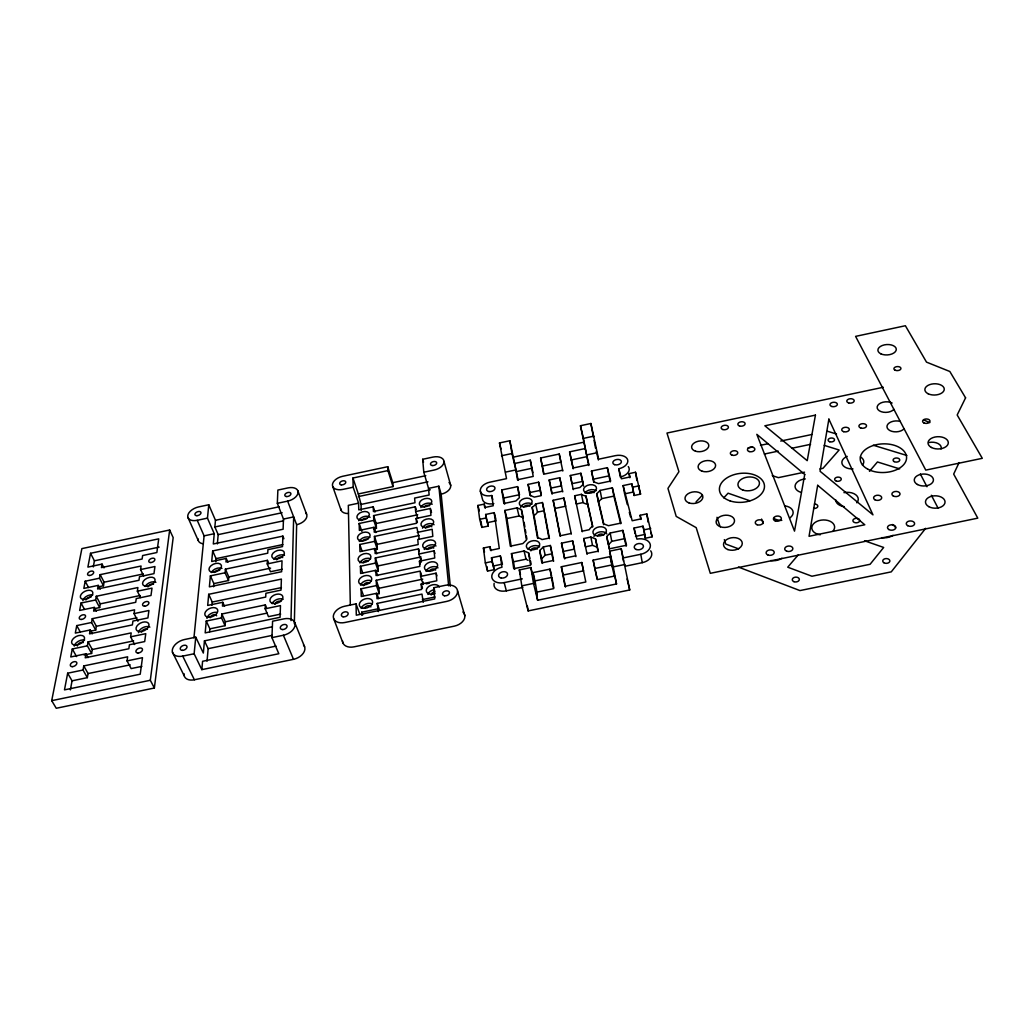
<?xml version="1.0" encoding="UTF-8"?>
<svg xmlns="http://www.w3.org/2000/svg" width="1034" height="1034" viewBox="0 0 1034 1034"><rect width="100%" height="100%" fill="white"/><g stroke="black" fill="none" stroke-linecap="round" stroke-linejoin="round"><path stroke-width="1.5" d="M294.328 623.722L296.642 524.69L287.646 501.128A10.663 6.32 -20 0 0 298.102 492.326A10.663 6.32 -20 0 0 288.059 487.893L277.875 490.064L277.332 503.312L283.471 519.068L283.109 529.24L213.314 543.974L214.245 533.712L207.459 518.137L208.778 504.76L198.644 506.906A10.728 6.217 -22.2 0 0 187.749 515.772A10.728 6.217 -22.2 0 0 197.223 520.309L207.459 518.137M290.968 620.607L293.669 516.91L283.471 519.068M282.877 536.116L282.515 546.585L267.909 549.661L267.741 553.19L225.968 561.979L226.252 558.425L211.712 561.488L212.668 550.928L282.877 536.116L283.898 538.714M271.929 637.629L272.588 621.214L283.923 618.862A11.943 7.781 -22.7 0 1 295.091 624.678A11.943 7.781 -22.7 0 1 283.406 635.251L271.929 637.629L278.818 653.734L201.824 669.644L194.133 653.759L195.762 637.177L184.504 639.529A12.059 7.626 -25.6 0 0 172.29 650.166A12.059 7.626 -25.6 0 0 182.734 656.112L194.379 679.765L293.501 659.317A11.749 7.82 -23 0 0 303.337 653.178A11.749 7.82 -23 0 0 303.492 644.957M280.679 614.106L268.491 616.639L265.169 608.78L265.337 604.916L221.819 614.002L221.509 617.88L225.063 625.686L209.889 628.84L209.631 631.8M282.217 569.269L270.456 571.737L267.25 563.918L267.418 560.325L225.399 569.152L225.115 572.771L228.514 580.526L213.87 583.603L213.599 586.743M225.063 625.686L225.36 621.796L221.819 614.002M228.514 580.526L228.798 576.907L225.399 569.152M222.749 602.292L222.452 606.105L265.712 597.07L265.88 593.283L281.015 590.117L281.39 579.092L208.713 594.304L207.692 605.433L222.749 602.292L224.507 606.183M207.033 661.243L208.144 648.667L204.448 640.86L271.955 626.85M211.97 605.239L212.241 602.059L208.713 594.304M215.809 561.656L216.067 558.631L212.668 550.928M217.36 543.923L218.187 534.63L214.865 526.965L215.473 520.283L208.778 504.76M201.824 669.644L202.586 661.295L275.975 646.108M204.448 640.86L203.336 653.049L195.762 637.177M221.509 617.88L206.257 621.059L205.184 632.873L280.072 617.298L280.472 605.588L265.169 608.78M225.115 572.771L210.393 575.86L209.385 586.86L281.649 571.712L282.023 560.816L267.25 563.918M193.94 637.823L204.099 535.858L197.223 520.309M154.363 688.024L173.169 537.602L169.654 530.003L81.88 548.615L51.7 700.664L56.25 708.264L154.363 688.024L150.318 680.282L169.654 530.003M141.891 666.361L131.137 668.584L127.04 660.894L127.647 656.81L83.767 665.922L83.03 670.019L87.347 677.658L72.057 680.824L70.364 689.911M134.601 644.505L130.607 636.828L131.189 632.898L88.084 641.881L87.386 645.823L91.599 653.449L84.077 655.013M137.949 621.266L134.045 613.601L134.601 609.814L92.259 618.681L91.574 622.494L95.697 630.094L89.79 631.335M140.546 597.562L137.354 591.202L137.897 587.545L96.278 596.282L95.619 599.966L99.652 607.553L95.296 608.457M143.674 575.899L140.559 569.553L141.076 566.025L100.169 574.645L99.535 578.2L103.465 585.774L99.186 586.666M87.347 677.658L88.058 673.561L83.767 665.922M91.599 653.449L92.285 649.507L88.084 641.881M95.697 630.094L96.356 626.281L92.259 618.681M99.652 607.553L100.298 603.869L96.278 596.282M103.465 585.774L104.098 582.207L100.169 574.645M87.386 645.823L72.29 648.977L70.764 656.952L85.951 653.798L85.227 657.818L128.836 648.745L129.431 644.751L144.682 641.571L145.768 633.661L130.607 636.828M91.574 622.494L76.736 625.596L75.314 633.092L90.229 629.977L89.531 633.855L132.365 624.911L132.934 621.059L147.914 617.931L148.935 610.487L134.045 613.601M95.619 599.966L81.04 603.029L79.631 610.461L94.288 607.385L93.616 611.133L135.713 602.305L136.268 598.583L150.99 595.494L151.998 588.126L137.354 591.202M99.535 578.2L85.202 581.224L83.832 588.411L98.243 585.373L97.597 588.992L138.97 580.281L139.5 576.688L153.976 573.637L154.945 566.529L140.559 569.553M102.069 564.112L101.435 567.601L142.123 559.019L142.627 555.542L156.858 552.531L158.732 538.843L90.527 553.293L87.89 567.097L102.069 564.112L104.007 567.886M93.28 566.942L94.417 560.803L90.527 553.293M83.03 670.019L67.662 673.212L64.483 689.872L140.223 674.194L142.485 657.689L127.04 660.894M959.113 462.573L953.671 474.089L977.789 518.15L710.306 573.327L696.192 527.65L676.21 516.405L667.951 488.384L678.924 471.711L666.982 433.052L883.269 387.272M626.216 546.172L624.381 538.714L611.766 541.351L608.315 544.892L606.725 536.568L610.176 533.014L622.856 530.377L626.539 545.241L609.556 548.783L606.725 536.568M620.671 523.734L613.86 496.113L601.685 498.659L598.35 502.007L603.61 524.652M596.76 493.748L603.766 523.889L608.457 525.699L621.059 523.075L612.348 487.841L600.121 490.413L596.76 493.748L598.35 502.007M550.346 545.487L553.125 560.518L541.855 562.858L539.696 550.54L543.289 546.96L550.346 545.487L552.234 553.746L545.215 555.206L541.635 558.774L542.449 563.401M925.701 528.309L891.256 571.867L799.954 590.582L738.405 567.071M798.17 554.974L787.74 567.201L811.923 576.235L870.098 564.28L883.669 547.451L864.54 540.782M869.465 471.336L877.452 461.965L899.619 468.88M723.774 497.858L728.091 493.192L749.818 500.766M696.05 501.917L702.461 495.092M387.711 466.709L342.616 476.299A10.637 6.372 -18.5 0 0 332.418 485.049A10.637 6.372 -18.5 0 0 342.81 489.418L353.176 487.221L352.943 478.018L387.931 470.586L387.711 466.709L392.752 482.697L392.985 486.6L358.32 493.942L361.047 504.424L361.228 510.344M423.798 472.241L422.673 459.277L432.975 457.08A10.637 6.437 -15.8 0 1 443.961 461.358A10.637 6.437 -15.8 0 1 434.215 470.031L423.798 472.241L428.541 488.384L429.136 495.002L414.621 498.078L414.983 502.757L373.429 511.533L373.235 506.815L358.772 509.865L358.591 503.183L353.176 487.221M493.825 503.61A10.676 6.734 -14.4 0 1 482.439 499.073L480.319 491.034A10.728 6.721 -14.4 0 1 489.845 482.18L506.518 478.652L499.487 442.94L509.84 440.743L518.202 480.409M588.773 465.507L580.462 425.724L590.879 423.501L598.634 459.199L615.437 455.645A10.818 6.76 -10.3 0 1 627.703 459.962A10.818 6.76 -10.3 0 1 618.81 468.751L620.271 476.997A10.767 6.773 -10.3 0 0 628.297 466.554M277.332 503.312L287.646 501.128M501.477 455.761L511.959 453.538L509.84 440.743M580.462 425.724L583.409 438.377L593.943 436.141M215.473 520.283L279.258 506.763M392.752 482.697L425.801 475.692M513.717 457.054L583.68 442.216M214.865 526.965L282.127 512.722M358.397 496.566L427.96 481.831M514.79 463.452L530.274 460.169L532.937 472.693M562.599 470.224L543.703 474.218L540.614 457.972L559.239 454.029L560.945 462.146L542.411 466.063L543.819 473.469M573.185 468.803L569.592 451.845L585.154 448.549M204.099 535.858L214.245 533.712M358.591 503.183L348.329 505.355L350.319 604.864M428.541 488.384L438.855 486.2L441.156 494.174L450.32 586.226M505.497 472.111L515.863 469.914L511.959 453.538M583.409 438.377L586.627 454.947L597.07 452.737M94.417 560.803L159.158 547.115M218.187 534.63L283.587 520.8M361.047 504.424L430.286 489.78M516.716 471.504L532.122 468.247M571.259 459.962L586.743 456.692M373.52 528.93L376.428 528.322L373.791 520.399L373.597 515.604L415.293 506.815L416.095 509.465M517.569 486.626L519.404 497.651L515.914 500.973L503.842 503.519L501.787 489.948L517.569 486.626L519.507 494.717L503.804 498.026L504.721 504.075M538.636 482.18L541.131 495.674L534.371 497.096L530.028 495.415L528.103 484.403L538.636 482.18L540.175 488.953M562.496 491.176L551.807 493.425L549.196 479.957L559.743 477.721L561.488 485.877L550.98 488.1L552.156 494.097M583.577 486.148L582.53 481.456L572.009 483.666L570.316 475.498L580.888 473.262L583.331 484.196L579.958 487.505L573.185 488.927M591.474 471.039L607.359 467.678L610.667 481.043L598.505 483.602L594.007 481.947L591.474 471.039L592.792 477.863M375.846 532.588L374.075 527.301L359.367 530.403L359.173 523.475L373.791 520.399M417.684 518.215L415.655 511.572L430.338 508.482L431.514 512.476M376.428 528.322L376.221 523.514L417.723 514.777M104.098 582.207L143.248 573.96M216.067 558.631L282.838 544.569M530.545 495.674L529.99 492.52L540.485 490.31L541.325 494.821M610.344 481.857L608.871 475.911L593.064 479.233L593.787 482.361M748.073 447.929L752.739 446.947M760.507 445.305L768.288 443.676M780.722 441.053L811.819 434.513M374.075 527.301L374.269 532.187L416.547 523.294L416.172 518.448L430.945 515.333L430.338 508.482M495.932 519.43L494.187 512.67L485.644 514.467L488.255 526.06L481.857 527.405L479.686 519.314L477.889 505.458L484.235 504.114L485.308 508.146M629.796 477.76L629.086 473.624L635.509 472.267L640.563 494.123L634.101 495.48L631.774 483.757L623.14 485.579L624.601 493.851L633.196 492.055M764.359 454.042L778.227 451.134M792.096 448.213L810.578 444.336M374.373 549.946L377.332 549.325L374.644 541.364L374.45 536.413L416.87 527.495L419.313 539.102M521.382 509.581L526.435 540.045L522.842 543.574L510.331 546.185L504.889 510.421L517.039 507.875L521.382 509.581L523.346 517.737L519.016 516.005L506.931 518.538L511.21 546.585M542.411 502.537L548.976 538.119L541.971 539.58A11.322 7.484 -13.4 0 0 537.46 537.745L532.122 507.332A10.922 6.98 -13.4 0 0 535.599 503.972L542.411 502.537L544.259 510.706L537.499 512.127A10.87 6.992 -13.4 0 1 534.035 515.488L538.055 538.339M571.117 533.492L560.04 535.806L553.138 500.288L563.892 498.026L565.637 506.221L554.948 508.469L560.363 536.323M592.663 526.939L587.609 504.256A10.922 7.005 -11.2 0 1 583.124 502.55L576.339 503.985L574.645 495.764L581.457 494.33A10.973 6.992 -11.2 0 0 585.968 496.023L592.702 526.203A11.374 7.509 -11 0 0 589.225 529.718L582.194 531.179M376.738 553.836L374.941 548.524L359.974 551.665L359.767 544.491L374.644 541.364M417.245 532.42L432.186 529.279L432.819 536.375L417.788 539.528L418.175 544.556L375.148 553.578L374.941 548.524M479.686 519.314L486.109 517.956L485.644 514.467M631.774 483.757L632.679 487.182L639.18 485.812M377.332 549.325L377.126 544.349L419.339 535.496M100.298 603.869L140.172 595.494M228.798 576.907L270.611 568.131M487.777 522.558L496.281 520.774M375.252 571.699L378.263 571.065L375.536 563.078L375.329 557.946L418.512 548.899L419.352 551.587M804.517 472.176L778.356 477.643L772.269 475.614M819.91 468.945L822.986 468.312L839.13 450.01L824.201 445.357M377.668 575.628L375.833 570.303L360.608 573.482L360.401 566.257L375.536 563.078M421.42 562.057L418.899 554.017L434.112 550.825L434.926 553.513M378.263 571.065L378.043 565.921L421.019 556.938M96.356 626.281L136.94 617.802M212.241 602.059L281.429 587.596M375.833 570.303L376.053 575.537L419.856 566.399L419.455 561.191L434.745 557.998L434.112 550.825M502.149 562.729L500.366 555.917L491.499 557.765L494.187 569.682L487.557 571.065L485.334 562.91L483.408 548.02L489.987 546.65L491.072 550.721M640.834 519.456L640.124 515.281L646.78 513.885L652.105 536.827L645.397 538.223L643.006 526.164L634.049 528.038L635.018 533.609M376.169 594.24L379.232 593.606L376.466 585.593L376.247 580.268L420.218 571.091L420.618 576.39L423.164 584.468L422.958 581.819M528.555 552.854L530.61 565.197L513.743 568.7L511.455 553.604L524.044 550.98L528.555 552.854L529.899 558.334M575.667 555.827L564.396 558.166L561.475 543.173L572.616 540.847L574.387 549.132L563.297 551.432L564.758 558.942M598.208 551.807L597.187 547.219L592.521 545.357L585.477 546.818L583.771 538.52L590.841 537.047L595.532 538.908L598.259 551.135L586.963 553.474M378.638 598.621L376.777 593.27L361.267 596.502L361.047 588.798L376.466 585.593M420.618 576.39L436.102 573.159L436.93 575.86M485.334 562.91L492.003 561.514L491.499 557.765M643.006 526.164L643.988 529.847L650.722 528.439M379.232 593.606L379.013 588.268L422.751 579.156M92.285 649.507L133.644 640.886M225.36 621.796L267.121 613.097M493.683 565.934L502.498 564.099M514.686 569.359L513.536 561.798L526.06 559.187L528.064 560.363M635.509 536.4L644.415 534.539M376.777 593.27L376.996 598.712L421.613 589.432L421.2 584.029L436.787 580.785L436.102 573.159M426.254 583.822L429.33 583.176M356.019 603.869L344.632 606.234A11.891 7.871 -20.7 0 0 333.297 616.755A11.891 7.871 -20.7 0 0 344.878 622.507L446.766 601.387A11.852 7.975 -17 0 0 457.545 590.957A11.852 7.975 -17 0 0 445.227 585.322L433.763 587.713L434.732 598.932L356.303 615.204L356.019 603.869L359.793 614.248M614.571 576.92L611.792 564.965L594.821 568.48L593.128 560.157L610.189 556.602L612.878 568.183L609.608 551.161L621.214 548.744L629.719 589.962L528.141 610.913L521.808 585.839L519.327 569.928L530.869 567.524L534.966 584.326L533.014 572.629L549.998 569.114L551.6 576.003M378.366 611.611L377.19 603.404L421.975 594.111L423.255 602.292M561.333 566.748L581.767 562.509L583.525 570.833L563.194 575.046L561.333 566.748L565.055 586.291L585.813 581.987L581.767 562.509M361.81 615.385L361.719 612.193L377.423 608.936M422.389 599.591L435.017 596.98M500.366 555.917L501.981 567.227A11.516 7.755 -14.8 0 0 491.822 577.269A11.516 7.755 -14.8 0 0 504.178 582.62L522.312 578.859M622.507 558.076L640.796 554.276A11.62 7.794 -9.5 0 0 650.231 544.349A11.62 7.794 -9.5 0 0 636.905 539.141L634.049 528.038M88.058 673.561L130.168 664.836M208.144 648.667L272.175 635.393M537.047 592.96L535.017 580.888L551.923 577.386L553.836 587.932M182.734 656.112L194.133 653.759M521.808 585.839L533.505 583.409L530.869 567.524M609.608 551.161L613.252 566.878L625.027 564.448M494.136 583.331A11.464 7.768 -14.8 0 0 506.337 590.841L522.881 587.415M625.57 566.141L642.243 562.677A11.568 7.807 -9.5 0 0 650.709 550.838M613.252 566.878L616.523 583.952L537.628 600.25L536.284 592.236L553.539 588.669L549.998 569.114M51.7 700.664L150.318 680.282M827.368 431.23L836.545 434.034M873.252 445.227L906.896 455.49M738.625 548.873L725.79 544.078L724.33 539.619M924.163 420.153L929.799 422.596M67.662 673.212L72.057 680.824M72.29 648.977L76.568 656.577M85.951 653.798L88.071 657.611M76.736 625.596L80.238 631.916M90.229 629.977L92.297 633.79M81.04 603.029L84.452 609.336M94.288 607.385L96.317 611.184M85.202 581.224L88.536 587.519M98.243 585.373L100.22 589.16M920.325 473.947L926.955 486.73M931.375 495.26L938.006 508.043M172.432 652.196L184.194 675.784M206.257 621.059L209.889 628.84M210.393 575.86L213.87 583.603M187.904 517.401L198.257 540.549M226.252 558.425L227.932 562.289M265.337 604.916L266.449 607.54M283.406 635.251L293.501 659.317M294.755 622.597L304.578 646.689M267.418 560.325L268.478 562.923M333.698 618.733L342.952 642.993M297.792 490.659L306.594 514.221M761.567 519.068L763.195 523.501M361.719 612.193L362.688 614.855M361.047 588.798L363.425 595.468M332.78 486.639L341.117 510.344M360.401 566.257L362.727 572.888M377.19 603.404L379.53 610.099M359.767 544.491L362.068 551.096M376.247 580.268L379.013 588.268M359.173 523.475L361.874 531.386M375.329 557.946L378.043 565.921M352.943 478.018L358.32 493.942M374.45 536.413L377.126 544.349M373.597 515.604L376.221 523.514M373.235 506.815L374.98 512.076M716.989 517.297L719.923 526.216M387.931 470.586L392.985 486.6M421.2 584.029L422.479 588.075M419.455 561.191L420.295 563.879M420.631 572.435L421.484 575.124M433.763 587.713L434.694 590.711M416.172 518.448L417.4 522.441M457.545 590.905L464.848 615.695M422.673 459.277L423.526 462.198M443.948 461.319L450.721 485.463M638.534 486.575L640.563 494.123M650.916 532.458L652.105 536.827M483.408 548.02L484.507 552.091M477.889 505.458L479.324 510.835M492.003 561.514L494.187 569.682M629.086 473.624L629.977 476.984L621.395 478.781L618.81 468.751M640.124 515.281L641.08 518.887L632.175 520.748L623.14 485.579M504.178 582.62L506.337 590.841M486.109 517.956L488.255 526.06M624.988 495.389L627.341 504.579M629.305 512.244L630.494 516.832M480.319 491.072A10.728 6.721 -14.4 0 0 491.745 495.532L492.791 499.577M511.455 553.604L513.536 561.798M504.889 510.421L506.931 518.538M519.327 569.928L520.477 574.503M501.787 489.948L503.804 498.026M524.044 550.98L526.06 559.187M533.014 572.629L535.017 580.888M517.039 507.875L519.016 516.005M536.284 592.236L536.956 595.002M499.487 442.94L500.973 449.014M533.505 583.409L537.628 600.25M596.256 451.134L598.389 460.001M627.069 578.988L629.719 589.962M539.696 550.54L541.635 558.774M543.289 546.96L545.215 555.206M528.103 484.403L529.99 492.52M532.122 507.332L534.035 515.488M608.677 546.43L609.388 549.481M586.627 454.947L588.889 464.68L573.107 468.001L569.592 451.845M616.523 583.952L614.687 576.016L597.355 579.596L593.128 560.157M535.599 503.972L537.499 512.127M540.614 457.972L542.411 466.063M553.138 500.288L554.948 508.469M561.475 543.173L563.297 551.432M549.196 479.957L550.98 488.1M595.145 569.98L597.109 578.975M570.316 475.498L573.288 489.651M574.645 495.764L582.258 531.747M583.771 538.52L587.079 554.302M559.239 454.029L562.793 471M559.743 477.721L562.716 491.874M563.892 498.026L571.311 534.035M572.616 540.847L575.912 556.628M590.841 537.047L592.521 545.357M581.457 494.33L583.124 502.55M585.968 496.023L587.609 504.256M580.888 473.262L582.53 481.456M595.532 538.908L597.187 547.219M610.189 556.602L611.792 564.965M610.176 533.014L611.766 541.351M600.121 490.413L601.685 498.659M563.194 575.046L565.495 587.079M590.879 423.501L593.503 437.382M594.085 440.471L595.545 448.174M621.214 548.744L623.502 561.152M544.543 512.257L549.429 538.611M552.234 553.746L553.617 561.268M612.348 487.841L613.86 496.113M607.359 467.678L608.871 475.911M622.856 530.377L624.381 538.714M530.274 460.169L533.221 476.428L517.504 479.75L515.863 469.914M640.796 554.276L642.243 562.677M632.679 487.182L634.101 495.48M635.509 472.267L636.905 480.552M643.988 529.847L645.397 538.223M524.109 522.312L524.871 526.888M525.375 529.938L525.879 532.988M526.396 536.039L526.901 539.089M530.558 561.074L531.075 564.163M646.78 513.885L648.163 522.248M527.392 606.144L528.141 610.913M491.745 495.532L493.205 505.755L484.7 507.539L484.235 504.114M494.187 512.67L499.306 548.485L490.491 550.334L489.987 546.65M481.043 521.226L481.857 527.405M486.975 566.593L487.557 571.065M438.855 486.2L448.653 585.813M421.109 558.218L421.316 560.777M415.293 506.815L415.655 511.572M418.512 548.899L418.899 554.017M860.43 456.925A10.986 6.837 -2.9 0 1 862.446 465.106M852.985 468.945A10.986 6.837 -2.9 0 1 842.271 464.305A10.986 6.837 -2.9 0 1 847.208 456.408M893.001 535.315A11.697 7.652 -0.9 0 1 881.731 537.641M892.407 524.509A11.697 7.652 -0.9 0 1 895.625 527.818M781.911 558.244A11.452 7.716 -4.4 0 1 770.731 560.544M814.469 504.101A3.361 2.184 -3.6 0 1 817.791 506.453A3.361 2.184 -3.6 0 1 813.577 508.418M859.293 519.339A3.451 2.249 -2 0 1 856.708 522.79A3.451 2.249 -2 0 1 853.076 519.895A3.451 2.249 -2 0 1 858.724 518.9M801.169 492.404A11.012 7.018 -4.1 0 1 795.262 484.985A11.012 7.018 -4.1 0 1 805.279 478.923M820.233 534.811A11.426 7.509 -3 0 1 812.478 525.22A11.426 7.509 -3 0 1 828.001 520.503A11.426 7.509 -3 0 1 833.133 530.894M843.938 492.662A11.284 7.238 -2.6 0 1 855.842 494.821A11.284 7.238 -2.6 0 1 856.863 502.808M844.196 506.647A11.284 7.238 -2.6 0 1 835.718 499.913M785.077 505.91A11.154 7.277 -4.6 0 1 792.819 510.796A11.154 7.277 -4.6 0 1 789.769 517.956M781.794 520.361A11.154 7.277 -4.6 0 1 773.975 518.461M893.919 409.335A8.918 5.286 -2.8 0 1 881.201 411.687A8.918 5.286 -2.8 0 1 879.016 404.061A8.918 5.286 -2.8 0 1 892.122 403.027M928.971 442.5A9.384 5.713 -0.9 0 1 941.082 448.963M904.104 428.722A9.099 5.467 -2.2 0 1 891.825 431.333A9.099 5.467 -2.2 0 1 887.999 424.043A9.099 5.467 -2.2 0 1 900.278 421.433M74.215 646.108A6.954 4.162 -27.3 0 1 84.568 640.033M77.408 646.017A3.477 2.081 -27.3 0 1 79.398 643.07A3.477 2.081 -27.3 0 1 83.185 642.631M141.658 632.045A3.451 2.12 -25.9 0 1 143.946 629.473A3.451 2.12 -25.9 0 1 147.384 629.241M85.925 600.004A3.348 1.952 -26 0 1 90.914 597.135M138.44 632.705A6.902 4.239 -25.9 0 1 143.015 627.586A6.902 4.239 -25.9 0 1 149.878 627.134M82.823 600.651A6.682 3.903 -26 0 1 92.801 594.912M147.978 586.963A3.322 1.978 -24.7 0 1 150.176 584.559A3.322 1.978 -24.7 0 1 153.497 584.313M145.238 586.446A6.631 3.968 -24.7 0 1 155.901 582.323M194.379 679.765A11.865 7.652 -26 0 1 184.039 673.716M273.932 559.407A6.553 4.071 -21.3 0 1 284.492 555.297M276.815 559.898A3.283 2.029 -21.3 0 1 279.219 557.352A3.283 2.029 -21.3 0 1 282.709 557.597M211.363 572.552A6.592 4.02 -23 0 1 221.974 568.429M214.335 572.474A3.296 2.003 -23 0 1 219.635 570.419M275.096 604.218A3.399 2.171 -22.3 0 1 277.177 601.685A3.399 2.171 -22.3 0 1 280.705 601.439M272.11 603.662A6.799 4.356 -22.3 0 1 283.058 599.345M210.212 617.75A3.425 2.146 -24.2 0 1 213.224 614.868A3.425 2.146 -24.2 0 1 216.623 615.825M206.981 618.422A6.837 4.304 -24.2 0 1 217.024 612.399M202.535 543.677A10.573 6.256 -22.5 0 1 198.101 538.882M305.612 512.838A10.508 6.359 -20.1 0 1 305.495 519.495A10.508 6.359 -20.1 0 1 296.642 524.69M462.896 611.999A11.671 8.014 -17.1 0 1 463.749 620.064A11.671 8.014 -17.1 0 1 454.288 626.152L354.003 646.845A11.697 7.91 -20.9 0 1 342.538 640.964M361.189 608.315A6.902 4.575 -19.9 0 1 372.253 603.895M435.12 593.594A6.902 4.614 -17.4 0 1 426.615 592.017A6.902 4.614 -17.4 0 1 430.855 585.322A6.902 4.614 -17.4 0 1 439.372 586.885M427.934 594.447A6.889 4.627 -17.4 0 1 434.099 589.664M424.276 549.493A6.643 4.304 -16.9 0 1 429.407 545.189A6.643 4.304 -16.9 0 1 436.012 545.965M359.91 562.961A6.643 4.265 -19.1 0 1 370.586 558.761M420.877 507.604A6.411 4.02 -16.5 0 1 425.827 503.545A6.411 4.02 -16.5 0 1 432.212 504.217M358.708 520.709A6.411 3.981 -18.4 0 1 363.787 516.638A6.411 3.981 -18.4 0 1 370.043 517.336M361.719 520.606A3.205 1.99 -18.4 0 1 366.876 518.603M363.024 562.884A3.322 2.133 -19.1 0 1 368.363 560.777M364.433 608.25A3.451 2.288 -19.9 0 1 367.587 605.846A3.451 2.288 -19.9 0 1 370.87 606.919M424.198 506.931A3.205 2.003 -16.5 0 1 429.601 505.794M427.443 549.403A3.322 2.146 -16.9 0 1 430.428 547.141A3.322 2.146 -16.9 0 1 433.685 548.085M431.152 595.015A3.438 2.314 -17.4 0 1 435.172 591.887M348.393 513.536A10.495 6.411 -18.6 0 1 340.755 508.715M449.002 482.503A10.482 6.488 -15.9 0 1 449.687 489.03A10.482 6.488 -15.9 0 1 441.156 494.174M425.659 528.077A3.257 2.081 -16.7 0 1 428.593 525.879A3.257 2.081 -16.7 0 1 431.785 526.797M362.365 541.377A3.257 2.055 -18.7 0 1 367.613 539.321M429.291 571.388A3.373 2.223 -17.2 0 1 432.328 569.062A3.373 2.223 -17.2 0 1 435.637 570.057M363.619 585.671A3.386 2.21 -19.5 0 1 365.971 582.982A3.386 2.21 -19.5 0 1 369.681 583.266M426.073 571.466A6.76 4.459 -17.2 0 1 431.281 567.046A6.76 4.459 -17.2 0 1 438.015 567.873M422.544 528.18A6.527 4.149 -16.7 0 1 427.585 524.005A6.527 4.149 -16.7 0 1 434.073 524.729M359.289 541.467A6.527 4.123 -18.7 0 1 369.784 537.37M360.53 585.128A6.773 4.42 -19.5 0 1 371.4 580.824M584.96 493.024A6.566 4.201 -11.2 0 1 596.075 490.685M593.968 536.556A6.799 4.511 -10.9 0 1 599.655 531.967A6.799 4.511 -10.9 0 1 606.816 533.88M528.103 549.183A6.773 4.498 -13.4 0 1 539.567 546.792M520.541 507.591A6.54 4.188 -13.4 0 1 525.362 503.455A6.54 4.188 -13.4 0 1 532.071 504.14M530.894 550.889A3.386 2.249 -13.4 0 1 533.402 548.098A3.386 2.249 -13.4 0 1 537.318 548.964M597.523 535.858A3.399 2.262 -10.9 0 1 600.586 534.087A3.399 2.262 -10.9 0 1 603.74 535.121M523.941 506.918A3.27 2.094 -13.4 0 1 526.952 505.225A3.27 2.094 -13.4 0 1 529.886 506.182M587.971 493.464A3.283 2.094 -11.2 0 1 590.944 491.783A3.283 2.094 -11.2 0 1 593.955 492.714M817.674 485.308L809.04 536.297L864.786 524.768L817.674 485.308M828.88 419.132L820.052 471.258L872.98 514.867L828.88 419.132M804.736 474.464L794.513 531.127L756.823 434.332L804.736 474.464M815.438 415.112L807.218 460.686L764.876 425.788L815.438 415.112M965.575 397.832L957.174 414.996L982.3 458.321L925.766 470.108L855.596 336.373L905.383 325.736L926.503 362.133L949.832 371.49L965.575 397.832M836.325 481.094A3.322 2.107 -3.2 0 0 841.275 479.065A3.322 2.107 -3.2 0 0 836.26 477.449A3.322 2.107 -3.2 0 0 836.325 481.094M743.045 490.116A10.792 6.889 -6 0 0 759.447 483.434A10.792 6.889 -6 0 0 743.614 478.109A10.792 6.889 -6 0 0 743.045 490.116M894.151 461.603A3.348 2.068 -1.7 0 0 899.683 460.44A3.348 2.068 -1.7 0 0 895.431 458.088A3.348 2.068 -1.7 0 0 894.151 461.603M829.746 441.751A3.218 1.965 -3.8 0 0 834.541 439.825A3.218 1.965 -3.8 0 0 829.707 438.338A3.218 1.965 -3.8 0 0 829.746 441.751M794.009 581.69A3.529 2.417 -3.3 0 0 799.334 579.467A3.529 2.417 -3.3 0 0 794.073 577.489A3.529 2.417 -3.3 0 0 794.009 581.69M883.85 562.716A3.593 2.404 -0.3 0 0 889.796 561.488A3.593 2.404 -0.3 0 0 885.246 558.67A3.593 2.404 -0.3 0 0 883.85 562.716M923.801 422.88A3.722 2.223 -1.5 0 0 929.928 421.575A3.722 2.223 -1.5 0 0 925.133 419.093A3.722 2.223 -1.5 0 0 923.801 422.88M895.043 370.159A3.529 2.016 -3 0 0 900.872 368.918A3.529 2.016 -3 0 0 896.388 366.695A3.529 2.016 -3 0 0 895.043 370.159M931.44 447.489A10.146 6.139 -0.8 0 0 948.113 443.961A10.146 6.139 -0.8 0 0 934.943 437.033A10.146 6.139 -0.8 0 0 931.44 447.489M928.118 393.747A9.707 5.635 -1.8 0 0 944.068 390.335A9.707 5.635 -1.8 0 0 931.492 384.118A9.707 5.635 -1.8 0 0 928.118 393.747M880.826 353.822A9.228 5.209 -3.5 0 0 896.064 350.526A9.228 5.209 -3.5 0 0 884.38 344.878A9.228 5.209 -3.5 0 0 880.826 353.822M831.84 406.491A3.709 2.21 -4.2 0 0 837.372 404.294A3.709 2.21 -4.2 0 0 831.775 402.665A3.709 2.21 -4.2 0 0 831.84 406.491M739.543 426.008A3.658 2.223 -6.6 0 0 745.113 423.798A3.658 2.223 -6.6 0 0 739.775 422.131A3.658 2.223 -6.6 0 0 739.543 426.008M888.813 529.524A4.175 2.714 -0.7 0 0 895.715 528.09A4.175 2.714 -0.7 0 0 890.429 524.923A4.175 2.714 -0.7 0 0 888.813 529.524M786.706 551.2A4.084 2.74 -3.9 0 0 792.871 548.653A4.084 2.74 -3.9 0 0 786.796 546.443A4.084 2.74 -3.9 0 0 786.706 551.2M848.681 402.937A3.722 2.21 -3.8 0 0 854.2 400.727A3.722 2.21 -3.8 0 0 848.578 399.111A3.722 2.21 -3.8 0 0 848.681 402.937M722.831 429.537A3.645 2.223 -7.1 0 0 728.414 427.326A3.645 2.223 -7.1 0 0 723.115 425.646A3.645 2.223 -7.1 0 0 722.831 429.537M907.619 525.647A4.188 2.714 -0.2 0 0 914.534 524.199A4.188 2.714 -0.2 0 0 909.17 521.058A4.188 2.714 -0.2 0 0 907.619 525.647M768.055 555.051A4.071 2.74 -4.6 0 0 774.233 552.505A4.071 2.74 -4.6 0 0 768.223 550.282A4.071 2.74 -4.6 0 0 768.055 555.051M928.765 506.634A9.784 6.204 0.1 0 0 944.856 503.248A9.784 6.204 0.1 0 0 932.164 496.113A9.784 6.204 0.1 0 0 928.765 506.634M917.455 484.507A9.59 5.984 -0.6 0 0 933.237 481.172A9.59 5.984 -0.6 0 0 920.88 474.335A9.59 5.984 -0.6 0 0 917.455 484.507M695.494 451.199A8.647 5.351 -7.7 0 0 708.781 445.9A8.647 5.351 -7.7 0 0 696.334 441.828A8.647 5.351 -7.7 0 0 695.494 451.199M727.884 549.571A9.422 6.307 -6 0 0 742.27 543.638A9.422 6.307 -6 0 0 728.518 538.585A9.422 6.307 -6 0 0 727.884 549.571M689.019 502.925A8.983 5.803 -7.7 0 0 702.861 497.315A8.983 5.803 -7.7 0 0 689.936 492.766A8.983 5.803 -7.7 0 0 689.019 502.925M702.073 471.194A8.802 5.545 -7.4 0 0 715.593 465.765A8.802 5.545 -7.4 0 0 702.874 461.5A8.802 5.545 -7.4 0 0 702.073 471.194M720.375 526.784A9.241 6.088 -6.5 0 0 734.515 520.994A9.241 6.088 -6.5 0 0 721.06 516.173A9.241 6.088 -6.5 0 0 720.375 526.784M860.895 428.063A3.813 2.301 -3.1 0 0 866.544 425.788A3.813 2.301 -3.1 0 0 860.74 424.069A3.813 2.301 -3.1 0 0 860.895 428.063M749.172 451.561A3.748 2.327 -6.1 0 0 754.872 449.286A3.748 2.327 -6.1 0 0 749.379 447.515A3.748 2.327 -6.1 0 0 749.172 451.561M732.059 455.167A3.735 2.327 -6.6 0 0 737.772 452.892A3.735 2.327 -6.6 0 0 732.331 451.108A3.735 2.327 -6.6 0 0 732.059 455.167M893.195 495.932A4.071 2.585 -1.2 0 0 899.942 494.523A4.071 2.585 -1.2 0 0 894.759 491.551A4.071 2.585 -1.2 0 0 893.195 495.932M874.867 499.745A4.058 2.585 -1.7 0 0 881.601 498.336A4.058 2.585 -1.7 0 0 876.483 495.351A4.058 2.585 -1.7 0 0 874.867 499.745M775.319 520.981A3.981 2.611 -4.7 0 0 781.342 518.512A3.981 2.611 -4.7 0 0 775.448 516.444A3.981 2.611 -4.7 0 0 775.319 520.981M757.146 524.755A3.968 2.611 -5.3 0 0 763.182 522.286A3.968 2.611 -5.3 0 0 757.34 520.205A3.968 2.611 -5.3 0 0 757.146 524.755M843.654 431.682A3.8 2.314 -3.6 0 0 849.302 429.42A3.8 2.314 -3.6 0 0 843.55 427.688A3.8 2.314 -3.6 0 0 843.654 431.682M730.12 500.908A22.619 14.489 -6.1 0 0 764.475 486.756A22.619 14.489 -6.1 0 0 731.219 475.666A22.619 14.489 -6.1 0 0 730.12 500.908M867.668 469.1A23.213 14.347 -2.1 0 0 906.017 460.828A23.213 14.347 -2.1 0 0 876.457 444.659A23.213 14.347 -2.1 0 0 867.668 469.1M140.249 631.619A6.915 4.226 -25.8 0 0 148.935 624.239A6.915 4.226 -25.8 0 0 138.401 624.433A6.915 4.226 -25.8 0 0 140.249 631.619M81.182 619.469A3.425 2.016 -26.6 0 0 85.564 615.876A3.425 2.016 -26.6 0 0 80.471 615.967A3.425 2.016 -26.6 0 0 81.182 619.469M72.302 666.659A3.567 2.146 -28 0 0 76.865 662.846A3.567 2.146 -28 0 0 71.592 662.897A3.567 2.146 -28 0 0 72.302 666.659M75.572 645.1A6.98 4.162 -27.2 0 0 84.504 637.681A6.98 4.162 -27.2 0 0 74.125 637.849A6.98 4.162 -27.2 0 0 75.572 645.1M89.454 575.486A3.283 1.887 -25.4 0 0 93.68 572.099A3.283 1.887 -25.4 0 0 88.743 572.229A3.283 1.887 -25.4 0 0 89.454 575.486M84.206 599.397A6.708 3.903 -26 0 0 92.789 592.417A6.708 3.903 -26 0 0 82.759 592.663A6.708 3.903 -26 0 0 84.206 599.397M146.647 586.265A6.656 3.955 -24.6 0 0 155.01 579.324A6.656 3.955 -24.6 0 0 144.825 579.596A6.656 3.955 -24.6 0 0 146.647 586.265M144.618 606.183A3.386 2.042 -25.2 0 0 148.883 602.615A3.386 2.042 -25.2 0 0 143.713 602.719A3.386 2.042 -25.2 0 0 144.618 606.183M150.744 562.548A3.27 1.913 -24.1 0 0 154.854 559.187A3.27 1.913 -24.1 0 0 149.852 559.329A3.27 1.913 -24.1 0 0 150.744 562.548M138.026 653.01A3.529 2.184 -26.5 0 0 142.472 649.21A3.529 2.184 -26.5 0 0 137.108 649.274A3.529 2.184 -26.5 0 0 138.026 653.01M274.798 558.929A6.579 4.058 -21.3 0 0 284.376 553.216A6.579 4.058 -21.3 0 0 275.044 551.536A6.579 4.058 -21.3 0 0 274.798 558.929M274.553 603.61A6.824 4.356 -22.2 0 0 282.734 596.308A6.824 4.356 -22.2 0 0 271.89 596.566A6.824 4.356 -22.2 0 0 274.553 603.61M209.243 617.233A6.863 4.291 -24.1 0 0 217.67 609.892A6.863 4.291 -24.1 0 0 206.981 610.112A6.863 4.291 -24.1 0 0 209.243 617.233M213.262 572.267A6.605 4.02 -23 0 0 221.379 565.365A6.605 4.02 -23 0 0 211.052 565.663A6.605 4.02 -23 0 0 213.262 572.267M182.488 650.36A3.619 2.288 -25.6 0 0 186.973 646.444A3.619 2.288 -25.6 0 0 181.402 646.521A3.619 2.288 -25.6 0 0 182.488 650.36M282.721 629.564A3.58 2.339 -22.7 0 0 287 625.673A3.58 2.339 -22.7 0 0 281.3 625.777A3.58 2.339 -22.7 0 0 282.721 629.564M286.263 496.527A3.205 1.9 -20 0 0 290.929 493.825A3.205 1.9 -20 0 0 286.366 493.089A3.205 1.9 -20 0 0 286.263 496.527M196.938 515.682A3.218 1.861 -22.2 0 0 200.945 512.425A3.218 1.861 -22.2 0 0 195.93 512.618A3.218 1.861 -22.2 0 0 196.938 515.682M362.753 608.16A6.915 4.575 -19.8 0 0 372.641 601.982A6.915 4.575 -19.8 0 0 362.456 600.03A6.915 4.575 -19.8 0 0 362.753 608.16M426.254 548.925A6.656 4.304 -16.9 0 0 435.624 543.108A6.656 4.304 -16.9 0 0 425.569 541.415A6.656 4.304 -16.9 0 0 426.254 548.925M361.409 562.496A6.669 4.265 -19 0 0 370.935 556.654A6.669 4.265 -19 0 0 361.124 554.922A6.669 4.265 -19 0 0 361.409 562.496M422.751 506.763A6.424 4.007 -16.5 0 0 431.811 501.257A6.424 4.007 -16.5 0 0 422.118 499.771A6.424 4.007 -16.5 0 0 422.751 506.763M360.142 519.973A6.437 3.981 -18.4 0 0 369.358 514.441A6.437 3.981 -18.4 0 0 359.884 512.903A6.437 3.981 -18.4 0 0 360.142 519.973M424.47 527.469A6.54 4.149 -16.7 0 0 433.685 521.821A6.54 4.149 -16.7 0 0 423.811 520.231A6.54 4.149 -16.7 0 0 424.47 527.469M362.068 584.817A6.786 4.42 -19.4 0 0 371.775 578.82A6.786 4.42 -19.4 0 0 361.771 576.972A6.786 4.42 -19.4 0 0 362.068 584.817M360.763 540.86A6.54 4.123 -18.7 0 0 370.133 535.185A6.54 4.123 -18.7 0 0 360.491 533.557A6.54 4.123 -18.7 0 0 360.763 540.86M428.089 571.052A6.773 4.459 -17.1 0 0 437.628 565.068A6.773 4.459 -17.1 0 0 427.378 563.272A6.773 4.459 -17.1 0 0 428.089 571.052M341.194 484.856A3.192 1.913 -18.5 0 0 345.795 482.167A3.192 1.913 -18.5 0 0 341.142 481.456A3.192 1.913 -18.5 0 0 341.194 484.856M343.068 616.794A3.567 2.365 -20.7 0 0 348.187 613.614A3.567 2.365 -20.7 0 0 342.991 612.58A3.567 2.365 -20.7 0 0 343.068 616.794M444.465 595.765A3.554 2.391 -17 0 0 449.454 592.585A3.554 2.391 -17 0 0 444.064 591.59A3.554 2.391 -17 0 0 444.465 595.765M432.199 465.533A3.192 1.926 -15.8 0 0 436.697 462.857A3.192 1.926 -15.8 0 0 431.876 462.172A3.192 1.926 -15.8 0 0 432.199 465.533M586.136 492.817A6.579 4.201 -11.2 0 0 596.476 488.707A6.579 4.201 -11.2 0 0 587.428 485.373A6.579 4.201 -11.2 0 0 586.136 492.817M501.206 578.019A4.601 3.102 -14.8 0 0 507.565 573.935A4.601 3.102 -14.8 0 0 500.43 572.694A4.601 3.102 -14.8 0 0 501.206 578.019M614.61 464.654A4.33 2.701 -10.3 0 0 621.382 461.978A4.33 2.701 -10.3 0 0 615.359 459.872A4.33 2.701 -10.3 0 0 614.61 464.654M636.181 549.481A4.653 3.115 -9.5 0 0 643.432 546.534A4.653 3.115 -9.5 0 0 636.905 544A4.653 3.115 -9.5 0 0 636.181 549.481M489.03 491.577A4.291 2.688 -14.4 0 0 494.989 487.932A4.291 2.688 -14.4 0 0 488.358 486.962A4.291 2.688 -14.4 0 0 489.03 491.577M595.674 535.47A6.824 4.511 -11 0 0 606.389 531.153A6.824 4.511 -11 0 0 596.954 527.495A6.824 4.511 -11 0 0 595.674 535.47M530.39 549.817A6.799 4.498 -13.4 0 0 539.683 543.871A6.799 4.498 -13.4 0 0 529.033 542.139A6.799 4.498 -13.4 0 0 530.39 549.817M523.152 506.738A6.553 4.188 -13.4 0 0 532.135 501.115A6.553 4.188 -13.4 0 0 521.899 499.59A6.553 4.188 -13.4 0 0 523.152 506.738"/></g></svg>
